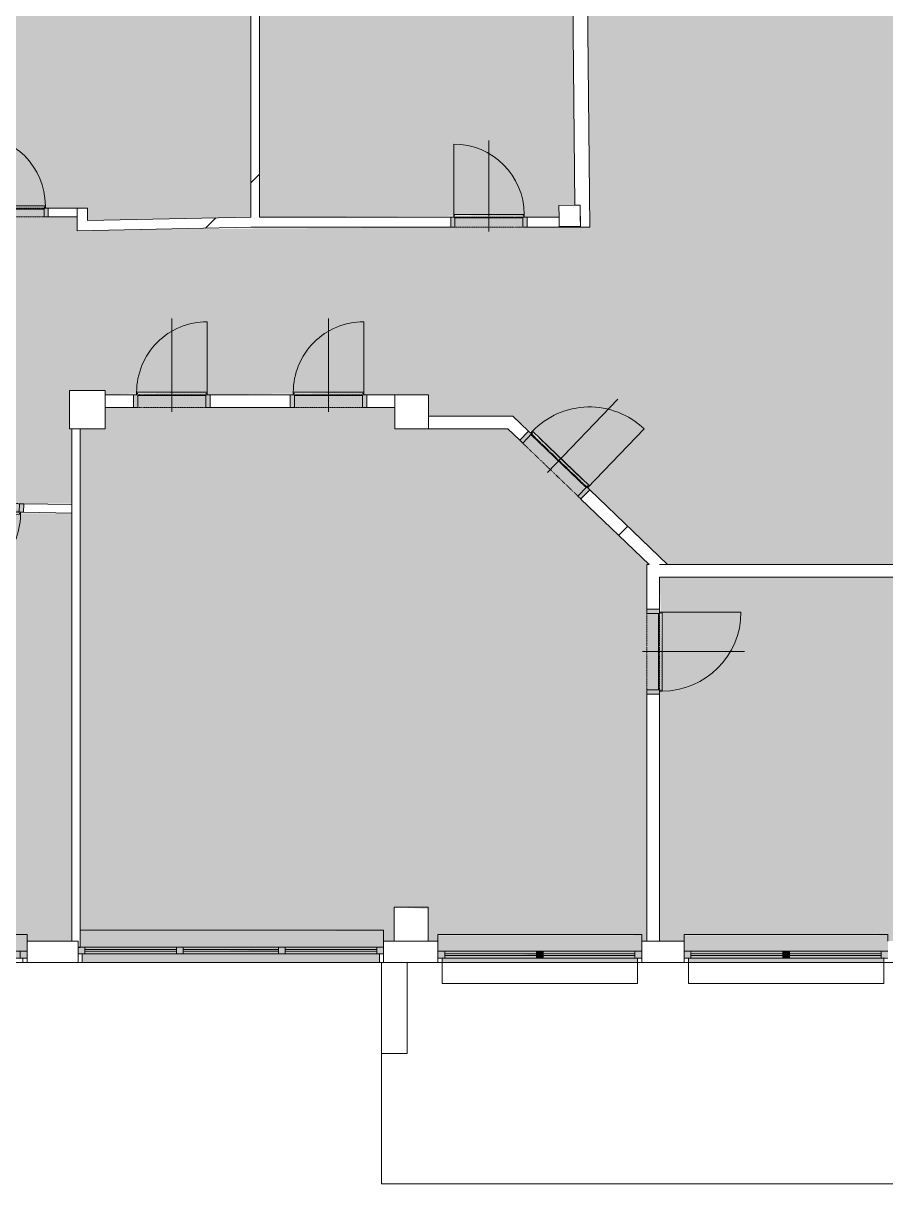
# Model space of a CAD drawing. Header units: millimetres. Extents: x -17526 to 472153, y -45352 to 20466.
# Drawn here: x 79354 to 89515, y -31577 to -17908 of the extents above; entities that cross this region are included whole.
import ezdxf

# ---------------------------------------------------------------- set-up
doc = ezdxf.new("R2010")
doc.units = ezdxf.units.MM
doc.linetypes.add('Čerchovaná se dvěma tečkami', pattern=[2.59, 1, -0.53, 0, -0.53, 0, -0.53])
for name, color, linetype, lineweight in [('A-DETL-THIN', 151, 'Continuous', 9), ('A-DOOR', 31, 'Continuous', 9), ('A-DOOR-FRAM', 31, 'Continuous', 9), ('A-FLOR', 192, 'Continuous', 9), ('A-GENM', 13, 'Continuous', 9), ('A-GLAZ', 151, 'Continuous', 9), ('A-WALL', 113, 'Continuous', 9), ('A-WALL-PATT', 111, 'Continuous', 9), ('Q-SPCQ', 91, 'Continuous', 9), ('S-COLS', 52, 'Continuous', 9)]:
    doc.layers.add(name, color=color, linetype=linetype, lineweight=lineweight)
pattern_1 = [(45, (0, 0), (-4242.64, 4242.64), [])]
pattern_2 = [(45, (0, 0), (-7184.2, 7184.2), []), (45, (2874, 0), (-7184.2, 7184.2), []), (45, (8621, 0), (-4310.5, 10057.9), [4064, -2032, 67.06, -1964.94])]

# ---------------------------------------------------------------- blocks, each defined once
blk = doc.blocks.new('DVERE_1k_oblozka - DD03_01_800x1970_koupelna-1935638-Mapka _ závislý 3')
at = {"layer": 'A-DOOR'}
h = blk.add_hatch(color=151, dxfattribs=at)
h.paths.add_polyline_path([(450, -63), (450, 57), (400, 57), (400, -63)])
h.paths.add_polyline_path([(-400, -63), (-400, 57), (-450, 57), (-450, -63)])
blk.add_hatch(color=151, dxfattribs=at).paths.add_polyline_path([(308, 47), (400, 57), (415, 87), (-400, 72), (-400, 47)])
for p, q in [((0, -113), (0, 957)), ((-415, 57), (-415, 917)), ((-400, 57), (-450, 57)), ((-450, 57), (-450, -63)), ((415, 87), (-415, 87)), ((-415, 87), (-415, 72)), ((-415, 72), (-400, 72)), ((-400, -63), (-400, 57)), ((-400, 47), (400, 47)), ((305, 87), (-305, 87)), ((400, 72), (415, 72)), ((450, 57), (400, 57)), ((400, 57), (400, -63)), ((415, 72), (415, 87)), ((415, 87), (415, 57)), ((450, -63), (450, 57)), ((-450, -63), (-400, -63)), ((400, -63), (450, -63))]:
    blk.add_line(p, q, dxfattribs=at)
at = {"layer": 'A-DOOR', "linetype": 'Čerchovaná se dvěma tečkami'}
for p, q in [((-400, 57), (400, 57)), ((-400, -63), (400, -63))]:
    blk.add_line(p, q, dxfattribs=at)
at = {"layer": 'A-DOOR'}
blk.add_arc((-415, 87), 830, 360, 90, dxfattribs=at)
at = {"layer": 'A-DOOR-FRAM'}
for p, q in [((-400, 57), (-450, 57)), ((-400, -63), (-400, 57)), ((400, 57), (400, -63)), ((400, 57), (450, 57)), ((-450, -63), (-400, -63)), ((450, -63), (400, -63))]:
    blk.add_line(p, q, dxfattribs=at)
blk = doc.blocks.new('OKNO_1k_nadsvetlik - OKNO_1k_nadsvetlik_1200 x 1850-1969509-Mapka _ závislý 3')
at = {"layer": 'A-GLAZ'}
h = blk.add_hatch(color=256, dxfattribs=at)
h.paths.add_polyline_path([(520, 75), (520, -5), (600, -5), (600, 75)])
h.paths.add_polyline_path([(-600, 75), (-600, -5), (-520, -5), (-520, 75)])
blk.add_hatch(color=256, dxfattribs=at).paths.add_polyline_path([(-520, 75), (-520, -5), (520, -5), (520, 75), (-187, 75)])
for p, q in [((-550, 126), (-600, 126)), ((-600, 75), (-550, 75)), ((-520, 75), (-600, 75)), ((-550, 75), (-550, 125)), ((520, 75), (-520, 75)), ((-520, 75), (-520, -5)), ((600, 75), (520, 75)), ((520, -5), (520, 75)), ((600, 126), (550, 126)), ((550, 125), (550, 75)), ((550, 75), (600, 75)), ((-600, -5), (-520, -5)), ((-520, -5), (520, -5)), ((520, -5), (600, -5))]:
    blk.add_line(p, q, dxfattribs=at)
blk = doc.blocks.new('parapet s nosem_vnitní - parapet s nosem_vnitní-V29-Mapka _ závislý 3')
at = {"layer": 'A-GENM'}
for points in [[(-187, 0), (-600, 0), (-600, -190), (600, -190), (600, 0), (520, 0)], [(-600, -190), (-600, -197), (-187, -190)]]:
    blk.add_hatch(color=151, dxfattribs=at).paths.add_polyline_path(points)
for p, q in [((-600, -190), (-600, -120)), ((600, -120), (600, -190)), ((-600, -190), (-600, -200)), ((-600, -200), (600, -200)), ((-600, -200), (600, -200)), ((600, -200), (600, -190))]:
    blk.add_line(p, q, dxfattribs=at)
blk = doc.blocks.new('OKNO_3k_nadsvetlik - OKNO_3k_nadsvetlik_3600x1850-1975422-Mapka _ závislý 3')
at = {"layer": 'A-GLAZ'}
h = blk.add_hatch(color=256, dxfattribs=at)
h.paths.add_polyline_path([(-1800, 25), (-1800, -55), (-1720, -55), (-1720, 25)])
h.paths.add_polyline_path([(1800, 25), (1720, 25), (1720, -55), (1800, -53)])
h = blk.add_hatch(color=256, dxfattribs=at)
h.paths.add_polyline_path([(-640, 25), (-1720, 25), (-1720, -5), (-640, -5)])
h.paths.add_polyline_path([(759, 25), (640, 25), (640, -5), (1720, -5), (1720, 25)])
h.paths.add_polyline_path([(-560, 25), (-560, -5), (560, -5), (560, 25)])
h.paths.add_polyline_path([(560, -25), (-560, -25), (-560, -55), (560, -55)])
h.paths.add_polyline_path([(-1295, -25), (-1720, -25), (-1720, -55), (-640, -55), (-640, -25)])
h.paths.add_polyline_path([(759, -25), (640, -25), (640, -55), (1720, -55), (1720, -25)])
h = blk.add_hatch(color=256, dxfattribs=at)
h.paths.add_polyline_path([(-640, 25), (-640, -55), (-560, -55), (-560, 25)])
h.paths.add_polyline_path([(560, 25), (560, -55), (640, -55), (640, 25)])
blk.add_hatch(color=256, dxfattribs=at).paths.add_polyline_path([(-560, -5), (-560, -25), (560, -5)])
at = {"layer": 'A-GLAZ', "color": 63}
for p, q in [((-1800, 25), (-1750, 25)), ((-1720, 25), (-1800, 25)), ((-1750, 25), (-1750, 125)), ((-1720, -55), (-1720, 25)), ((-560, 25), (-640, 25)), ((-640, 25), (-640, -55)), ((-560, -55), (-560, 25)), ((640, 25), (560, 25)), ((560, 25), (560, -55)), ((640, -55), (640, 25)), ((1800, 25), (1720, 25)), ((1720, 25), (1720, -55)), ((1750, 125), (1750, 25)), ((1750, 25), (1800, 25)), ((-1800, -55), (-1720, -55)), ((-640, -5), (-1720, -5)), ((-1720, -5), (-1720, -25)), ((-1720, -25), (-640, -25)), ((-640, -25), (-640, -5)), ((-640, -55), (-560, -55)), ((560, -5), (-560, -5)), ((-560, -5), (-560, -25)), ((-560, -25), (560, -25)), ((560, -25), (560, -5)), ((560, -55), (640, -55)), ((1720, -5), (640, -5)), ((640, -5), (640, -25)), ((640, -25), (1720, -25)), ((1720, -25), (1720, -5)), ((1720, -55), (1800, -55))]:
    blk.add_line(p, q, dxfattribs=at)
at = {"layer": 'A-GLAZ', "color": 40}
for p, q in [((-1750, 126), (-1775, 126)), ((1800, 126), (1750, 126))]:
    blk.add_line(p, q, dxfattribs=at)
at = {"layer": 'A-GLAZ', "color": 41}
blk.add_line((1750, 126), (-1750, 126), dxfattribs=at)
at = {"layer": 'A-GLAZ', "color": 253}
for p, q in [((-640, 25), (-1720, 25)), ((560, 25), (-560, 25)), ((1720, 25), (640, 25)), ((-1720, -55), (-640, -55)), ((-560, -55), (560, -55)), ((640, -55), (1720, -55))]:
    blk.add_line(p, q, dxfattribs=at)
blk = doc.blocks.new('parapet s nosem_vnitní - parapet s nosem_vnitní-1280309-Mapka _ závislý 3')
at = {"layer": 'A-GENM'}
blk.add_hatch(color=151, dxfattribs=at).paths.add_polyline_path([(-1720, 0), (-1800, 0), (-1800, -190), (1775, -190), (1775, 0), (-1295, 0)])
at = {"layer": 'A-GENM', "color": 253}
for p, q in [((-1800, -190), (-1800, -70)), ((-1800, -190), (-1800, -200)), ((-1800, -200), (1779, -200)), ((-1800, -200), (1779, -200))]:
    blk.add_line(p, q, dxfattribs=at)
blk = doc.blocks.new('parapet_ext - parapet_ext-1802008-Mapka _ závislý 3')
at = {"layer": 'Q-SPCQ'}
blk.add_hatch(color=151, dxfattribs=at).paths.add_polyline_path([(1750, 100), (-1750, 100), (-1750, 0), (1750, 0)])
at = {"layer": 'Q-SPCQ', "color": 253}
blk.add_line((-1750, 100), (1750, 100), dxfattribs=at)
blk = doc.blocks.new('OKNO_2k_nadsvetlik - OKNO_2k_nadsvetlik 1800x2400-1972502-Mapka _ závislý 3')
at = {"layer": 'A-GLAZ'}
h = blk.add_hatch(color=256, dxfattribs=at)
h.paths.add_polyline_path([(-1200, 75), (-1200, -5), (-1120, -5), (-1120, 75)])
h.paths.add_polyline_path([(1120, 75), (1120, -5), (1200, -5), (1200, 75)])
h = blk.add_hatch(color=256, dxfattribs=at)
h.paths.add_polyline_path([(-1120, 75), (-1120, 45), (-40, 45), (-40, 75), (-735, 75)])
h.paths.add_polyline_path([(1120, 75), (40, 75), (40, 45), (1120, 45)])
h.paths.add_polyline_path([(292, 25), (40, 25), (40, -5), (1120, -5), (1120, 25)])
h.paths.add_polyline_path([(-735, 25), (-1120, 25), (-1120, -5), (-40, -5), (-40, 25)])
for points in [[(-40, -5), (40, -5), (40, 75), (-40, 75)], [(40, 45), (40, 25), (292, 45)]]:
    blk.add_hatch(color=256, dxfattribs=at).paths.add_polyline_path(points)
for p, q in [((-1150, 126), (-1200, 126)), ((-1200, 75), (-1150, 75)), ((-1120, 75), (-1200, 75)), ((-1150, 75), (-1150, 125)), ((-1120, -5), (-1120, 75)), ((-40, 75), (-1120, 75)), ((-40, 45), (-1120, 45)), ((-1120, 45), (-1120, 25)), ((-1120, 25), (-40, 25)), ((40, 75), (-40, 75)), ((-40, 75), (-40, -5)), ((-40, 25), (-40, 45)), ((1120, 75), (40, 75)), ((40, -5), (40, 75)), ((1120, 45), (40, 45)), ((40, 45), (40, 25)), ((40, 25), (1120, 25)), ((1200, 75), (1120, 75)), ((1120, 75), (1120, -5)), ((1120, 25), (1120, 45)), ((1200, 126), (1150, 126)), ((1150, 125), (1150, 75)), ((1150, 75), (1200, 75)), ((-1200, -5), (-1120, -5)), ((-1120, -5), (-40, -5)), ((-40, -5), (40, -5)), ((40, -5), (1120, -5)), ((1120, -5), (1200, -5))]:
    blk.add_line(p, q, dxfattribs=at)
blk = doc.blocks.new('parapet s nosem_vnitní - parapet s nosem_vnitní-V31-Mapka _ závislý 3')
at = {"layer": 'A-GENM'}
blk.add_hatch(color=151, dxfattribs=at).paths.add_polyline_path([(40, 0), (-1200, 0), (-1200, -190), (1200, -190), (1200, 0), (292, 0)])
for p, q in [((-1200, -190), (-1200, -120)), ((1200, -120), (1200, -190)), ((-1200, -190), (-1200, -200)), ((-1200, -200), (1200, -200)), ((-1200, -200), (1200, -200)), ((1200, -200), (1200, -190))]:
    blk.add_line(p, q, dxfattribs=at)
blk = doc.blocks.new('parapet_ext - parapet_ext-1801991-Mapka _ závislý 3')
at = {"layer": 'Q-SPCQ'}
blk.add_hatch(color=151, dxfattribs=at).paths.add_polyline_path([(-1150, 50), (-1150, 0), (1150, 0), (1150, 50), (-1120, 50)])
for p, q in [((-1150, 51), (-1150, 300)), ((-1150, 300), (1150, 300)), ((1150, 300), (1150, 51))]:
    blk.add_line(p, q, dxfattribs=at)
blk = doc.blocks.new('OKNO_2k_nadsvetlik - OKNO_2k_nadsvetlik 2400 x 1850-1972488-Mapka _ závislý 3')
at = {"layer": 'A-GLAZ'}
h = blk.add_hatch(color=256, dxfattribs=at)
h.paths.add_polyline_path([(-1120, 75), (-1200, 62), (-1200, -5), (-1120, -5), (-1120, 62)])
h.paths.add_polyline_path([(1120, 75), (1138, -5), (1200, -5), (1200, 75), (1138, 75)])
h = blk.add_hatch(color=256, dxfattribs=at)
h.paths.add_polyline_path([(40, 75), (40, 45), (1120, 45), (1120, 75)])
h.paths.add_polyline_path([(-1120, 75), (-1120, 45), (-40, 45), (-40, 75), (-916, 75)])
h.paths.add_polyline_path([(-40, 25), (-1120, 25), (-1120, -5), (-40, -5)])
h.paths.add_polyline_path([(1120, 25), (40, 25), (40, -5), (1120, -5)])
blk.add_hatch(color=256, dxfattribs=at).paths.add_polyline_path([(-40, -5), (40, -5), (40, 75), (-40, 75)])
for p, q in [((-1150, 126), (-1200, 126)), ((-1200, 75), (-1150, 75)), ((-1120, 75), (-1200, 75)), ((-1150, 75), (-1150, 125)), ((-1120, -5), (-1120, 75)), ((-40, 75), (-1120, 75)), ((-40, 45), (-1120, 45)), ((-1120, 45), (-1120, 25)), ((-1120, 25), (-40, 25)), ((40, 75), (-40, 75)), ((-40, 75), (-40, -5)), ((-40, 25), (-40, 45)), ((1120, 75), (40, 75)), ((40, -5), (40, 75)), ((1120, 45), (40, 45)), ((40, 45), (40, 25)), ((40, 25), (1120, 25)), ((1200, 75), (1120, 75)), ((1120, 75), (1120, -5)), ((1120, 25), (1120, 45)), ((1200, 126), (1150, 126)), ((1150, 125), (1150, 75)), ((1150, 75), (1200, 75)), ((-1200, -5), (-1120, -5)), ((-1120, -5), (-40, -5)), ((-40, -5), (40, -5)), ((40, -5), (1120, -5)), ((1120, -5), (1200, -5))]:
    blk.add_line(p, q, dxfattribs=at)
blk = doc.blocks.new('DVERE_1k_oblozka - DD03_01_900x1970_koupelna-V64-Mapka _ závislý 3')
at = {"layer": 'A-DOOR'}
h = blk.add_hatch(color=151, dxfattribs=at)
h.paths.add_polyline_path([(500, -78), (500, 72), (450, 72), (450, -78)])
h.paths.add_polyline_path([(-450, 72), (-500, 72), (-500, -78), (-450, -78)])
blk.add_hatch(color=151, dxfattribs=at).paths.add_polyline_path([(465, 102), (-450, 87), (-450, 62), (450, 72), (450, 87)])
for p, q in [((-465, 72), (-465, 1032)), ((0, -128), (0, 1072)), ((-450, 72), (-500, 72)), ((-500, 72), (-500, -78)), ((465, 102), (-465, 102)), ((-465, 102), (-465, 87)), ((-465, 87), (-450, 87)), ((-450, -78), (-450, 72)), ((-450, 62), (450, 62)), ((355, 102), (-355, 102)), ((450, 87), (465, 87)), ((500, 72), (450, 72)), ((450, 72), (450, -78)), ((465, 87), (465, 102)), ((465, 102), (465, 72)), ((500, -78), (500, 72)), ((-500, -78), (-450, -78)), ((450, -78), (500, -78))]:
    blk.add_line(p, q, dxfattribs=at)
at = {"layer": 'A-DOOR', "linetype": 'Čerchovaná se dvěma tečkami'}
for p, q in [((-450, 72), (450, 72)), ((-450, -78), (450, -78))]:
    blk.add_line(p, q, dxfattribs=at)
at = {"layer": 'A-DOOR'}
blk.add_arc((-465, 102), 930, 360, 90, dxfattribs=at)
at = {"layer": 'A-DOOR-FRAM'}
for p, q in [((-450, 72), (-500, 72)), ((-450, -78), (-450, 72)), ((450, 72), (450, -78)), ((450, 72), (500, 72)), ((-500, -78), (-450, -78)), ((500, -78), (450, -78))]:
    blk.add_line(p, q, dxfattribs=at)
blk = doc.blocks.new('DVERE_1k_oblozka - DD03_01_900x1970_koupelna-V65-Mapka _ závislý 3')
at = {"layer": 'A-DOOR'}
h = blk.add_hatch(color=151, dxfattribs=at)
h.paths.add_polyline_path([(-500, 78), (-500, -72), (-450, -72), (-450, 78)])
h.paths.add_polyline_path([(450, 78), (450, -72), (500, -72), (500, 78)])
blk.add_hatch(color=151, dxfattribs=at).paths.add_polyline_path([(-450, -62), (-465, -102), (450, -87), (440, -62), (-440, -62)])
for p, q in [((-500, 78), (-450, 78)), ((-500, -72), (-500, 78)), ((-450, 78), (-450, -72)), ((0, 128), (0, -1072)), ((450, 78), (500, 78)), ((450, -72), (450, 78)), ((500, 78), (500, -72)), ((-450, -72), (-500, -72)), ((-465, -72), (-465, -1032)), ((-465, -87), (-450, -87)), ((-465, -102), (-465, -87)), ((-465, -87), (-465, -102)), ((-450, -87), (-465, -87)), ((465, -102), (-465, -102)), ((-450, -62), (450, -62)), ((-450, -87), (-450, -62)), ((355, -102), (-355, -102)), ((450, -62), (450, -87)), ((500, -72), (450, -72)), ((450, -87), (465, -87)), ((465, -87), (450, -87)), ((465, -102), (465, -72)), ((465, -87), (465, -102)), ((465, -102), (465, -87))]:
    blk.add_line(p, q, dxfattribs=at)
at = {"layer": 'A-DOOR', "linetype": 'Čerchovaná se dvěma tečkami'}
for p, q in [((-450, 78), (450, 78)), ((-450, -72), (450, -72))]:
    blk.add_line(p, q, dxfattribs=at)
at = {"layer": 'A-DOOR'}
blk.add_arc((-465, -102), 930, 270, 0, dxfattribs=at)
at = {"layer": 'A-DOOR-FRAM'}
for p, q in [((-500, 78), (-450, 78)), ((-450, 78), (-450, -72)), ((450, -72), (450, 78)), ((500, 78), (450, 78)), ((-450, -72), (-500, -72)), ((450, -72), (500, -72))]:
    blk.add_line(p, q, dxfattribs=at)
blk = doc.blocks.new('DVERE_1k_oblozka - DD03_01_800x1970_koupelna-1549528-Mapka _ závislý 3')
at = {"layer": 'A-DOOR'}
h = blk.add_hatch(color=151, dxfattribs=at)
h.paths.add_polyline_path([(450, 78), (400, 78), (400, -72), (450, -72)])
h.paths.add_polyline_path([(-400, 78), (-450, 78), (-450, -72), (-400, -72)])
blk.add_hatch(color=151, dxfattribs=at).paths.add_polyline_path([(400, -62), (-400, -72), (-415, -102), (400, -87), (400, -72)])
for p, q in [((-450, 78), (-400, 78)), ((-450, -72), (-450, 78)), ((-400, 78), (-400, -72)), ((0, 128), (0, -972)), ((400, 78), (450, 78)), ((400, -72), (400, 78)), ((450, 78), (450, -72)), ((-400, -72), (-450, -72)), ((-415, -72), (-415, -932)), ((-415, -87), (-400, -87)), ((-415, -102), (-415, -87)), ((415, -102), (-415, -102)), ((-400, -62), (400, -62)), ((305, -102), (-305, -102)), ((450, -72), (400, -72)), ((400, -87), (415, -87)), ((415, -102), (415, -72)), ((415, -87), (415, -102))]:
    blk.add_line(p, q, dxfattribs=at)
at = {"layer": 'A-DOOR', "linetype": 'Čerchovaná se dvěma tečkami'}
for p, q in [((-400, 78), (400, 78)), ((-400, -72), (400, -72))]:
    blk.add_line(p, q, dxfattribs=at)
at = {"layer": 'A-DOOR'}
blk.add_arc((-415, -102), 830, 270, 0, dxfattribs=at)
at = {"layer": 'A-DOOR-FRAM'}
for p, q in [((-450, 78), (-400, 78)), ((-400, 78), (-400, -72)), ((400, -72), (400, 78)), ((450, 78), (400, 78)), ((-400, -72), (-450, -72)), ((400, -72), (450, -72))]:
    blk.add_line(p, q, dxfattribs=at)
blk = doc.blocks.new('DVERE_1k_oblozka - DD03_01_800x1970_koupelna-1549519-Mapka _ závislý 3')
at = {"layer": 'A-DOOR'}
h = blk.add_hatch(color=151, dxfattribs=at)
h.paths.add_polyline_path([(450, -47), (450, 53), (400, 53), (400, -47)])
h.paths.add_polyline_path([(-400, -47), (-400, 53), (-450, 53), (-450, -47)])
blk.add_hatch(color=151, dxfattribs=at).paths.add_polyline_path([(415, -77), (400, -37), (-400, -47), (-415, -77), (79, -77)])
for p, q in [((-450, 53), (-400, 53)), ((-450, -47), (-450, 53)), ((-400, 53), (-400, -47)), ((0, 103), (0, -947)), ((400, 53), (450, 53)), ((400, -47), (400, 53)), ((450, 53), (450, -47)), ((-400, -47), (-450, -47)), ((-415, -47), (-415, -907)), ((-415, -62), (-400, -62)), ((-415, -77), (-415, -62)), ((415, -77), (-415, -77)), ((-400, -37), (400, -37)), ((305, -77), (-305, -77)), ((450, -47), (400, -47)), ((400, -62), (415, -62)), ((415, -77), (415, -47)), ((415, -62), (415, -77))]:
    blk.add_line(p, q, dxfattribs=at)
at = {"layer": 'A-DOOR', "linetype": 'Čerchovaná se dvěma tečkami'}
for p, q in [((-400, 53), (400, 53)), ((-400, -47), (400, -47))]:
    blk.add_line(p, q, dxfattribs=at)
at = {"layer": 'A-DOOR'}
blk.add_arc((-415, -77), 830, 270, 0, dxfattribs=at)
at = {"layer": 'A-DOOR-FRAM'}
for p, q in [((-450, 53), (-400, 53)), ((-400, 53), (-400, -47)), ((400, -47), (400, 53)), ((450, 53), (400, 53)), ((-400, -47), (-450, -47)), ((400, -47), (450, -47))]:
    blk.add_line(p, q, dxfattribs=at)
blk = doc.blocks.new('DVERE_1k_oblozka - DD03_01_800x1970_koupelna-1549521-Mapka _ závislý 3')
at = {"layer": 'A-DOOR'}
h = blk.add_hatch(color=151, dxfattribs=at)
h.paths.add_polyline_path([(400, 47), (400, -53), (450, -53), (450, 47)])
h.paths.add_polyline_path([(-450, 47), (-450, -53), (-400, -53), (-400, 47)])
blk.add_hatch(color=151, dxfattribs=at).paths.add_polyline_path([(-398, 77), (-400, 62), (-398, 37), (400, 47), (415, 77), (178, 77)])
for p, q in [((-415, 47), (-415, 907)), ((0, -103), (0, 947)), ((-400, 47), (-450, 47)), ((-450, 47), (-450, -53)), ((415, 77), (-415, 77)), ((-415, 77), (-415, 62)), ((-415, 62), (-400, 62)), ((-400, -53), (-400, 47)), ((-400, 37), (400, 37)), ((305, 77), (-305, 77)), ((400, 62), (415, 62)), ((450, 47), (400, 47)), ((400, 47), (400, -53)), ((415, 62), (415, 77)), ((415, 77), (415, 47)), ((450, -53), (450, 47)), ((-450, -53), (-400, -53)), ((400, -53), (450, -53))]:
    blk.add_line(p, q, dxfattribs=at)
at = {"layer": 'A-DOOR', "linetype": 'Čerchovaná se dvěma tečkami'}
for p, q in [((-400, 47), (400, 47)), ((-400, -53), (400, -53))]:
    blk.add_line(p, q, dxfattribs=at)
at = {"layer": 'A-DOOR'}
blk.add_arc((-415, 77), 830, 360, 90, dxfattribs=at)
at = {"layer": 'A-DOOR-FRAM'}
for p, q in [((-400, 47), (-450, 47)), ((-400, -53), (-400, 47)), ((400, 47), (400, -53)), ((400, 47), (450, 47)), ((-450, -53), (-400, -53)), ((450, -53), (400, -53))]:
    blk.add_line(p, q, dxfattribs=at)

msp = doc.modelspace()

# ---------------------------------------------------------------- hatches: boundary and pattern name
at = {"layer": 'A-FLOR'}
h = msp.add_hatch(color=151, dxfattribs=at)
h.paths.add_polyline_path([(69940, -30077), (70430, -30077), (70430, -29899), (71630, -29907), (71630, -30077), (71740, -30077), (71740, -29536), (72140, -29536), (72140, -24894), (71350, -24909), (71347, -24924), (70550, -24909), (70535, -24894), (69940, -24894), (69940, -29907)])
h.paths.add_polyline_path([(63015, -30047), (63250, -30047), (63250, -29897), (65650, -29907), (65650, -30047), (65744, -30042), (65744, -29677), (65994, -29677), (65994, -26755), (64257, -25177), (64160, -25192), (64160, -25207), (63260, -25192), (63245, -25177), (63028, -25177), (63016, -29474)])
h.paths.add_polyline_path([(54250, -30047), (54250, -29902), (55150, -29907), (55150, -30047), (55450, -30047), (55450, -29899), (56650, -29907), (56650, -30047), (56951, -30047), (56951, -23684), (56233, -23708), (56228, -23718), (55328, -23703), (55328, -23693), (54161, -23700), (54161, -23970), (53741, -23970), (53741, -24139), (53820, -24139), (53811, -25639), (53741, -25639), (53741, -29536), (54141, -29536), (54160, -30047)])
h.paths.add_polyline_path([(62865, -30047), (62865, -25177), (62630, -25192), (62630, -25207), (61730, -25192), (61715, -25177), (61680, -25177), (61667, -25177), (59851, -26630), (59891, -29677), (60251, -29677), (60251, -29897), (62650, -29907), (62650, -30047), (62865, -30047)])
h.paths.add_polyline_path([(57101, -30047), (57250, -30047), (57250, -29897), (59650, -29907), (59650, -30047), (59740, -30042), (59700, -26558), (61489, -25127), (61291, -24955), (61270, -24943), (60666, -24296), (60666, -24274), (60251, -23844), (60251, -23917), (59851, -23917), (59849, -23667), (57101, -23699), (57101, -29907)])
h.paths.add_polyline_path([(66144, -30047), (66240, -30042), (66240, -29847), (69840, -29847), (69840, -23687), (66137, -23687), (66137, -23937), (65737, -23937), (65737, -23710), (65208, -24290), (65198, -24312), (64568, -24933), (64552, -24937), (64408, -25102), (66144, -26688), (66144, -30042)])
h.paths.add_polyline_path([(95610, -28719), (95740, -28719), (95740, -28319), (96140, -28319), (96140, -25308), (91709, -25276), (91724, -25291), (90809, -25267), (90794, -25252), (90125, -25252), (90125, -28719), (90190, -28719), (90190, -28640), (92590, -28649), (92590, -28719), (93190, -28719), (93190, -28642), (94390, -28649), (94390, -28719), (94710, -28719), (94710, -28644), (95610, -28649)])
h.paths.add_polyline_path([(83600, -28719), (83725, -28719), (83725, -28319), (84125, -28339), (84125, -28719), (84240, -28719), (84240, -28640), (86640, -28649), (86640, -28719), (86700, -28719), (86700, -25759), (86840, -25759), (86835, -24859), (86700, -24859), (86700, -24282), (86727, -24282), (85888, -23477), (85976, -23368), (85335, -22753), (85238, -22854), (85061, -22684), (83730, -22684), (83730, -22434), (83350, -22434), (83350, -22294), (82550, -22294), (82550, -22434), (81505, -22434), (81505, -22294), (80705, -22294), (80705, -22434), (80320, -22434), (80320, -22684), (80025, -22684), (80025, -28590), (83600, -28599)])
h.paths.add_polyline_path([(89725, -28719), (89725, -28319), (89975, -28319), (89975, -24432), (86850, -24432), (86865, -24859), (86880, -24859), (86865, -25759), (86850, -25774), (86850, -28719), (87140, -28719), (87140, -28640), (89540, -28649), (89540, -28719)])
h.paths.add_polyline_path([(79400, -28719), (79925, -28719), (79925, -23677), (79309, -23682), (79323, -23697), (78508, -23668), (78493, -23653), (78128, -23652), (78128, -23957), (77700, -23957), (77690, -26068), (77690, -28319), (78090, -28339), (78090, -28719), (78200, -28719), (78200, -28642), (79400, -28649)])
h.paths.add_polyline_path([(91709, -25251), (91711, -25111), (96140, -25158), (96140, -24364), (96061, -24364), (96070, -22864), (96140, -22864), (96140, -22684), (95740, -22684), (95739, -22468), (91697, -22421), (91522, -22682), (91524, -22692), (90946, -23402), (90930, -23405), (90125, -24439), (90125, -25094), (90811, -25102), (90811, -25242), (91709, -25251)])
h.paths.add_polyline_path([(72400, -25069), (72400, -24889), (77590, -24889), (77587, -23647), (72240, -23647), (72240, -24889), (72390, -24894), (72397, -25019)])
h.paths.add_polyline_path([(63210, -25027), (64268, -25016), (65696, -23537), (69640, -23537), (69640, -23167), (69940, -23167), (69940, -24794), (72140, -24794), (72140, -23937), (71740, -23937), (71740, -23527), (73337, -23527), (73337, -22377), (76977, -22377), (76978, -21817), (78037, -21817), (78030, -23437), (77598, -23437), (77598, -23537), (78510, -23553), (78510, -23643), (79309, -23643), (79310, -23567), (79925, -23567), (79925, -22684), (79900, -22684), (79900, -22234), (80320, -22234), (80320, -22284), (80705, -22269), (80705, -22254), (81505, -22269), (81520, -22284), (82550, -22269), (82550, -22254), (83350, -22269), (83365, -22284), (84130, -22284), (84130, -22534), (85121, -22534), (85352, -22735), (85374, -22735), (86002, -23358), (86002, -23379), (86943, -24282), (90057, -24282), (90842, -23303), (90952, -23360), (91469, -22668), (91381, -22582), (91532, -22355), (91538, -21754), (91628, -21754), (91628, -20955), (91547, -20954), (91548, -20380), (91514, -20379), (91514, -19226), (91489, -19226), (91489, -19175), (91414, -19175), (91399, -18955), (91384, -18955), (91399, -18355), (91414, -18340), (91414, -17238), (88466, -17238), (88465, -17408), (87440, -17408), (87440, -17535), (86240, -17528), (86240, -17408), (86001, -17408), (86026, -20311), (85240, -20303), (85240, -20201), (84440, -20201), (84440, -20311), (81040, -20332), (79990, -20354), (79990, -20188), (79600, -20188), (79600, -20098), (78800, -20098), (78800, -20188), (77760, -20188), (77753, -17808), (77627, -17808), (77627, -17238), (75375, -17238), (75390, -17852), (75405, -17852), (75390, -18652), (75375, -18667), (75390, -19775), (75405, -19775), (75390, -20375), (75375, -20390), (75375, -20657), (73272, -20657), (73272, -20281), (73124, -20296), (73124, -20311), (72524, -20296), (72509, -20281), (72109, -20281), (72109, -21508), (71460, -21526), (71457, -21538), (70857, -21523), (70842, -21508), (69130, -21526), (69142, -21538), (68527, -21523), (68512, -21508), (68377, -21526), (68377, -21748), (67513, -21748), (67513, -21658), (66613, -21658), (66613, -21748), (63423, -21748), (61801, -20301), (61801, -18728), (61527, -18728), (61527, -18805), (60327, -18798), (60327, -18728), (60251, -18728), (60251, -20626), (60161, -20626), (60161, -21426), (60251, -21426), (60251, -21716), (55331, -21716), (55328, -22136), (53741, -22136), (53741, -22266), (53501, -22266), (53512, -23166), (53741, -23166), (53747, -23552), (55327, -23544), (55331, -23683), (56228, -23678), (56228, -23538), (58122, -23527), (58122, -23363), (58346, -23362), (58347, -23526), (60251, -23517), (60251, -23628), (61601, -25027), (63028, -25027)])
h.paths.add_polyline_path([(89740, -22689), (89740, -22289), (90140, -22289), (90125, -22689), (90057, -22689)])
h.paths.add_polyline_path([(91697, -22421), (91696, -22389), (91684, -22401)])
h.paths.add_polyline_path([(95740, -22318), (95740, -22284), (96140, -22270), (96140, -20426), (94623, -20479), (91653, -20443), (91668, -20950), (91677, -20956), (91653, -21755), (91638, -21771), (91638, -22270), (95724, -22318)])
h.paths.add_polyline_path([(66598, -21648), (66613, -21633), (66613, -21618), (67513, -21633), (67528, -21648), (68277, -21648), (68277, -18728), (67497, -18728), (67497, -18805), (66297, -18798), (66297, -18728), (66137, -18728), (66137, -19128), (65737, -19128), (65737, -18728), (65397, -18728), (65397, -18805), (64197, -18798), (64197, -18728), (63297, -18728), (63297, -18805), (62097, -18798), (62097, -18728), (61951, -18728), (61951, -20233), (63480, -21598), (66268, -21618), (66268, -21648), (66563, -21648)])
h.paths.add_polyline_path([(60151, -21566), (60136, -21426), (60121, -21426), (60136, -20626), (60151, -20611), (60151, -19128), (59851, -19128), (59851, -18728), (58451, -18728), (58451, -20311), (58476, -20311), (58476, -20412), (58451, -20412), (58451, -21566)])
h.paths.add_polyline_path([(69127, -21498), (69142, -21408), (69927, -21408), (69927, -19988), (69127, -20003), (69127, -20018), (68527, -20003), (68512, -19988), (68377, -20003), (68377, -21408), (68527, -21408), (68527, -21498), (68718, -21498)])
h.paths.add_polyline_path([(71347, -21498), (71457, -21498), (71457, -21408), (71602, -21408), (71589, -19988), (71457, -20003), (71457, -20018), (70857, -20003), (70842, -19988), (70027, -19988), (70027, -21408), (70857, -21408), (70857, -21498)])
h.paths.add_polyline_path([(72029, -21408), (72009, -20281), (71702, -20281), (71702, -21408), (72009, -21408)])
h.paths.add_polyline_path([(74277, -20557), (75275, -20557), (75275, -20375), (75365, -20375), (75365, -19775), (75275, -19775), (75275, -19337), (74277, -19337), (74292, -19792), (74307, -19792), (74292, -20392), (74277, -20402), (74277, -20442)])
h.paths.add_polyline_path([(74177, -20557), (74177, -20392), (74267, -20392), (74267, -19792), (74177, -19792), (74177, -19337), (73372, -19337), (73372, -20557)])
h.paths.add_polyline_path([(94623, -20379), (96140, -20315), (94426, -20329), (94450, -20377)])
h.paths.add_polyline_path([(72524, -20271), (73124, -20271), (73124, -20181), (73272, -20181), (73272, -19237), (73682, -19237), (73682, -17627), (72115, -17627), (72115, -17888), (71716, -17888), (71740, -18728), (72240, -18728), (72240, -18867), (72375, -18867), (72390, -20181), (72524, -20181)])
h.paths.add_polyline_path([(80110, -20231), (82036, -20191), (82036, -17408), (81752, -17408), (81752, -17535), (80552, -17528), (80552, -17408), (79952, -17408), (79952, -17535), (78752, -17528), (78752, -17408), (78250, -17408), (78250, -20088), (78800, -20073), (78800, -20058), (79600, -20073), (79615, -20088), (80110, -20088), (80110, -20191)])
h.paths.add_polyline_path([(85290, -20191), (85666, -20191), (85667, -20053), (85850, -20051), (85826, -17408), (85610, -17408), (85610, -17535), (84410, -17528), (84410, -17408), (84089, -17408), (84089, -17808), (83689, -17808), (83689, -17408), (83560, -17408), (83560, -17535), (82360, -17528), (82360, -17408), (82136, -17408), (82136, -20191), (84440, -20176), (84440, -20161), (85240, -20176), (85255, -20191)])
h.paths.add_polyline_path([(72275, -20181), (72275, -18967), (72240, -18967), (72240, -19138), (71740, -19138), (71720, -18967), (71520, -18967), (71520, -18728), (71289, -18733), (71289, -18805), (70139, -18798), (70139, -18728), (70027, -18728), (70027, -19888), (71702, -19888), (71702, -20181), (72209, -20181)])
h.paths.add_polyline_path([(69157, -19888), (69777, -19888), (69777, -18728), (69597, -18728), (69597, -18805), (68397, -18798), (68377, -19888), (69127, -19888)])
h.paths.add_polyline_path([(74277, -19237), (75275, -19237), (75275, -18652), (75365, -18652), (75365, -17852), (75275, -17852), (75275, -17627), (73782, -17627), (73782, -19237), (74177, -19237)])
h.paths.add_polyline_path([(54333, -19114), (58351, -19105), (58351, -19072), (54317, -19114)])
h.paths.add_polyline_path([(91514, -18955), (91514, -18355), (91424, -18355), (91424, -18955)])
h.paths.add_polyline_path([(54161, -18911), (58351, -18872), (58351, -18728), (54161, -18730), (54161, -18910)])
h.paths.add_polyline_path([(96140, -17928), (96140, -17888), (95740, -17888), (95740, -17488), (91514, -17488), (91514, -17928), (95740, -17928)])
h.paths.add_polyline_path([(90126, -17888), (89726, -17866), (89726, -17488), (90126, -17488), (90126, -17880)])
h.paths.add_polyline_path([(72115, -17527), (75275, -17527), (75275, -17238), (71713, -17251), (71715, -17488), (72115, -17488)])
at = {"layer": 'A-WALL-PATT'}
h = msp.add_hatch(dxfattribs=at)
h.set_pattern_fill('FP_4', color=256, style=0, pattern_type=2)
h.set_pattern_definition(pattern_1)
h.paths.add_polyline_path([(82136, -20311), (82136, -17408), (82036, -17408), (82036, -20311)])
h = msp.add_hatch(dxfattribs=at)
h.set_pattern_fill('FP_4', color=256, style=0, pattern_type=2)
h.set_pattern_definition(pattern_1)
h.paths.add_polyline_path([(80110, -20351), (82036, -20311), (82036, -20191), (80110, -20231)])
h = msp.add_hatch(dxfattribs=at)
h.set_pattern_fill('FP_4', color=256, style=0, pattern_type=2)
h.set_pattern_definition(pattern_1)
h.paths.add_polyline_path([(86775, -24282), (86943, -24282), (86027, -23403), (85924, -23512), (86727, -24282)])
h.paths.add_polyline_path([(85202, -22820), (85306, -22711), (85278, -22684), (85061, -22684), (85148, -22768)])
h = msp.add_hatch(dxfattribs=at)
h.set_pattern_fill('FP_4', color=256, style=0, pattern_type=2)
h.set_pattern_definition(pattern_1)
h.paths.add_polyline_path([(79925, -23677), (79925, -23577), (79360, -23567), (79360, -23668), (79425, -23669)])
h.paths.add_polyline_path([(78459, -23652), (78459, -23552), (78268, -23549), (78267, -23649), (78403, -23651)])
h = msp.add_hatch(dxfattribs=at)
h.set_pattern_fill('FP_47', color=256, angle=45, style=0, pattern_type=2)
h.set_pattern_definition([(45, (89914, -28969), (-5747.4, 5747.4), []), (360, (99071.6, -26277), (5747.4, 5747.4), [1016, -10478.7]), (45, (100088, -26277), (-5747.4, 5747.4), [1016, -7112]), (90, (100806, -25559), (-5747.4, 5747.4), [1016, -10478.7]), (135, (100806, -24543), (-5747.4, -5747.4), [1016, -7112]), (360, (99071.6, -23824.3), (5747.4, 5747.4), [1016, -10478.7]), (45, (98353, -24543), (-5747.4, 5747.4), [1016, -7112]), (90, (98353, -25559), (-5747.4, 5747.4), [1016, -10478.7]), (135, (99072, -26277), (-5747.4, -5747.4), [1016, -7112]), (45, (101735, -22895.5), (-5747.4, 5747.4), [2032, -6096])])
h.paths.add_polyline_path([(96390, -28969), (96390, -28719), (95610, -28719), (95610, -28969), (96275, -28969)])
h.paths.add_polyline_path([(90190, -28969), (90190, -28719), (89540, -28719), (89540, -28969), (90125, -28969)])
h.paths.add_polyline_path([(79925, -28969), (80000, -28969), (80000, -28719), (79400, -28719), (79400, -28969)])
h.paths.add_polyline_path([(83875, -28969), (84240, -28969), (84240, -28719), (83600, -28719), (83600, -28969), (83725, -28969)])
h.paths.add_polyline_path([(94390, -28969), (94710, -28969), (94710, -28719), (94390, -28719)])
h.paths.add_polyline_path([(86700, -28969), (87140, -28969), (87140, -28719), (86640, -28719), (86640, -28969)])
h.paths.add_polyline_path([(93190, -28969), (93190, -28719), (92590, -28719), (92590, -28969)])
h.paths.add_polyline_path([(78200, -28969), (78200, -28719), (77690, -28719), (77690, -28969), (78090, -28969)])
h = msp.add_hatch(dxfattribs=at)
h.set_pattern_fill('FP_57', color=256, angle=45, style=0, pattern_type=2)
h.set_pattern_definition([(135, (83875, -26633), (-5747, -5747), []), (90, (81182.5, -17475), (-5747.4, 5747.4), [1016, -10478.7]), (135, (81182.5, -16459), (-5747.4, -5747.4), [1016, -7112]), (180, (80464, -15741), (-5747.4, -5747.4), [1016, -10478.7]), (225, (79448, -15741), (5747.4, -5747.4), [1016, -7112]), (90, (78729.6, -17475), (-5747.4, 5747.4), [1016, -10478.7]), (135, (79448, -18193.6), (-5747.4, -5747.4), [1016, -7112]), (180, (80464, -18193.6), (-5747.4, -5747.4), [1016, -10478.7]), (225, (81182.5, -17475), (5747.4, -5747.4), [1016, -7112]), (135, (77801, -14812), (-5747.4, -5747.4), [2032, -6096])])
h.paths.add_polyline_path([(83600, -30044), (83875, -30044), (83875, -28969), (83575, -28969), (83575, -30044)])
at = {"layer": 'S-COLS'}
h = msp.add_hatch(dxfattribs=at)
h.set_pattern_fill('FP_61', color=256, style=0, pattern_type=2)
h.set_pattern_definition(pattern_2)
h.paths.add_polyline_path([(85667, -20303), (85917, -20301), (85915, -20051), (85665, -20053), (85666, -20191)])
h = msp.add_hatch(dxfattribs=at)
h.set_pattern_fill('FP_61', color=256, style=0, pattern_type=2)
h.set_pattern_definition(pattern_2)
h.paths.add_polyline_path([(79900, -22684), (80320, -22684), (80320, -22234), (79900, -22234), (79900, -22434)])
h = msp.add_hatch(dxfattribs=at)
h.set_pattern_fill('FP_61', color=256, style=0, pattern_type=2)
h.set_pattern_definition(pattern_2)
h.paths.add_polyline_path([(84130, -22684), (84130, -22284), (83730, -22284), (83730, -22684)])
h = msp.add_hatch(dxfattribs=at)
h.set_pattern_fill('FP_61', color=256, style=0, pattern_type=2)
h.set_pattern_definition(pattern_2)
h.paths.add_polyline_path([(84125, -28719), (84125, -28319), (83725, -28339), (83725, -28719), (84121, -28719)])

# ---------------------------------------------------------------- linework, layer by layer
at = {"layer": 'A-DETL-THIN'}
msp.add_line((77440, -28969), (96390, -28969), dxfattribs=at)
at = {"layer": 'A-FLOR'}
for p, q in [((83575, -30044), (83575, -31577)), ((83575, -31577), (96248, -31577))]:
    msp.add_line(p, q, dxfattribs=at)
at = {"layer": 'A-WALL'}
for p, q in [((82036, -17408), (82036, -20191)), ((82136, -20191), (82136, -17408)), ((85826, -17408), (85850, -20052)), ((86027, -20311), (86001, -17408)), ((80110, -20088), (79650, -20088)), ((79990, -20088), (79990, -20354)), ((80110, -20231), (80110, -20088)), ((85850, -20052), (85915, -20051)), ((85915, -20051), (85917, -20301)), ((79650, -20188), (79990, -20188)), ((82036, -20191), (80110, -20231)), ((84390, -20191), (82136, -20191)), ((85666, -20191), (85290, -20191)), ((85667, -20303), (85666, -20191)), ((79990, -20354), (82036, -20311)), ((82036, -20311), (84390, -20311)), ((85290, -20311), (86027, -20311)), ((85917, -20301), (85667, -20303)), ((80655, -22284), (80320, -22284)), ((80320, -22284), (80320, -22434)), ((82500, -22284), (81555, -22284)), ((83730, -22284), (83400, -22284)), ((83730, -22434), (83730, -22284)), ((80320, -22434), (80655, -22434)), ((81555, -22434), (82500, -22434)), ((83400, -22434), (83730, -22434)), ((85121, -22534), (84130, -22534)), ((84130, -22534), (84130, -22684)), ((85306, -22711), (85121, -22534)), ((79925, -22684), (79925, -28719)), ((80025, -22684), (79925, -22684)), ((80025, -28792), (80025, -22684)), ((84130, -22684), (85061, -22684)), ((85061, -22684), (85202, -22820)), ((86943, -24282), (86027, -23403)), ((79925, -23577), (79360, -23567)), ((85924, -23512), (86727, -24282)), ((79359, -23667), (79925, -23677)), ((86727, -24282), (86700, -24282)), ((86700, -24282), (86700, -24809)), ((86850, -24282), (90125, -24282)), ((86850, -24809), (86850, -24432)), ((86850, -24432), (89975, -24432)), ((86700, -25809), (86700, -28719)), ((86850, -28719), (86850, -25809)), ((79400, -28719), (79400, -28969)), ((80000, -28719), (79400, -28719)), ((80000, -28969), (80000, -28719)), ((80000, -28792), (80025, -28792)), ((83600, -28719), (83600, -28969)), ((84240, -28719), (83600, -28719)), ((84240, -28969), (84240, -28719)), ((87140, -28719), (86640, -28719)), ((86640, -28719), (86640, -28969)), ((87140, -28969), (87140, -28719)), ((79400, -28969), (80000, -28969)), ((83575, -28969), (83575, -30044)), ((83600, -28969), (83575, -28969)), ((83875, -28969), (84240, -28969)), ((83875, -30044), (83875, -28969)), ((86640, -28969), (87140, -28969)), ((83575, -30044), (83875, -30044))]:
    msp.add_line(p, q, dxfattribs=at)
at = {"layer": 'S-COLS'}
for p, q in [((85850, -20052), (85665, -20053)), ((85665, -20053), (85666, -20191)), ((85915, -20051), (85850, -20052)), ((85916, -20191), (85915, -20051)), ((85666, -20191), (85667, -20303)), ((85917, -20301), (85916, -20191)), ((85667, -20303), (85917, -20301)), ((80320, -22234), (79900, -22234)), ((79900, -22234), (79900, -22684)), ((80320, -22284), (80320, -22234)), ((80320, -22434), (80320, -22284)), ((84130, -22284), (83730, -22284)), ((83730, -22284), (83730, -22434)), ((84130, -22534), (84130, -22284)), ((80320, -22684), (80320, -22434)), ((83730, -22434), (83730, -22684)), ((84130, -22684), (84130, -22534)), ((79900, -22684), (79925, -22684)), ((79925, -22684), (80025, -22684)), ((80025, -22684), (80320, -22684)), ((83730, -22684), (84130, -22684)), ((84125, -28319), (83725, -28319)), ((83725, -28319), (83725, -28719)), ((84125, -28719), (84125, -28319)), ((83725, -28719), (84125, -28719))]:
    msp.add_line(p, q, dxfattribs=at)

# ---------------------------------------------------------------- block references
at = {"layer": 'A-DOOR'}
for name, p in [('DVERE_1k_oblozka - DD03_01_800x1970_koupelna-1549521-Mapka _ závislý 3', (79200, -20135)), ('DVERE_1k_oblozka - DD03_01_800x1970_koupelna-1935638-Mapka _ závislý 3', (84840, -20248))]:
    msp.add_blockref(name, p, dxfattribs=at)
for name, p, rotation in [('DVERE_1k_oblozka - DD03_01_800x1970_koupelna-1549528-Mapka _ závislý 3', (81105, -22356), 180), ('DVERE_1k_oblozka - DD03_01_800x1970_koupelna-1549528-Mapka _ závislý 3', (82950, -22356), 180), ('DVERE_1k_oblozka - DD03_01_900x1970_koupelna-V65-Mapka _ závislý 3', (85617, -23109), 136.1986383859568), ('DVERE_1k_oblozka - DD03_01_800x1970_koupelna-1549519-Mapka _ závislý 3', (78909, -23613), 359.0266064069057), ('DVERE_1k_oblozka - DD03_01_900x1970_koupelna-V64-Mapka _ závislý 3', (86777, -25309), 269.9999999999999)]:
    msp.add_blockref(name, p, dxfattribs=dict(at, rotation=rotation))
at = {"layer": 'A-GENM', "rotation": 180}
for name, p in [('parapet s nosem_vnitní - parapet s nosem_vnitní-V29-Mapka _ závislý 3', (78800, -28839)), ('parapet s nosem_vnitní - parapet s nosem_vnitní-V31-Mapka _ závislý 3', (85440, -28839)), ('parapet s nosem_vnitní - parapet s nosem_vnitní-V31-Mapka _ závislý 3', (88340, -28839))]:
    msp.add_blockref(name, p, dxfattribs=at)
at = {"layer": 'A-GENM', "color": 253, "rotation": 180}
msp.add_blockref('parapet s nosem_vnitní - parapet s nosem_vnitní-1280309-Mapka _ závislý 3', (81800, -28789), dxfattribs=at)
at = {"layer": 'A-GLAZ', "rotation": 180}
for name, p in [('OKNO_1k_nadsvetlik - OKNO_1k_nadsvetlik_1200 x 1850-1969509-Mapka _ závislý 3', (78800, -28844)), ('OKNO_2k_nadsvetlik - OKNO_2k_nadsvetlik 1800x2400-1972502-Mapka _ závislý 3', (85440, -28844)), ('OKNO_2k_nadsvetlik - OKNO_2k_nadsvetlik 2400 x 1850-1972488-Mapka _ závislý 3', (88340, -28844))]:
    msp.add_blockref(name, p, dxfattribs=at)
at = {"layer": 'A-GLAZ', "color": 41, "rotation": 180}
msp.add_blockref('OKNO_3k_nadsvetlik - OKNO_3k_nadsvetlik_3600x1850-1975422-Mapka _ závislý 3', (81800, -28844), dxfattribs=at)
at = {"layer": 'Q-SPCQ', "color": 253, "rotation": 180}
msp.add_blockref('parapet_ext - parapet_ext-1802008-Mapka _ závislý 3', (81800, -28869), dxfattribs=at)
at = {"layer": 'Q-SPCQ', "rotation": 180}
for p in [(85440, -28919), (88340, -28919)]:
    msp.add_blockref('parapet_ext - parapet_ext-1801991-Mapka _ závislý 3', p, dxfattribs=at)

doc.saveas('drawing.dxf')
